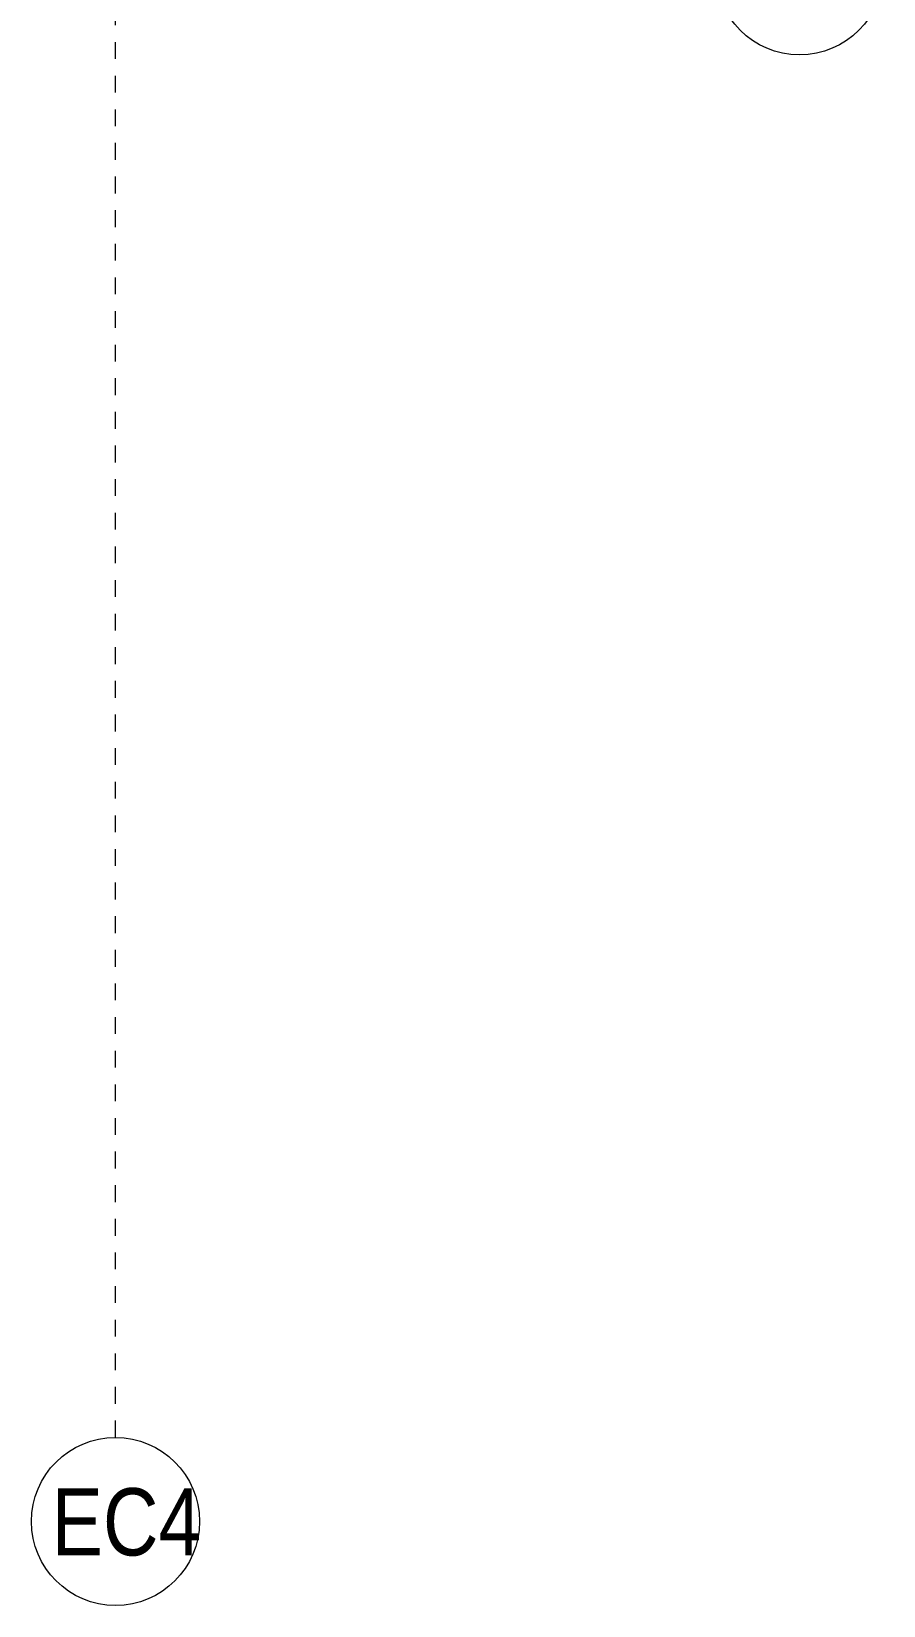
# Model space of a CAD drawing. Header units: metres. Extents: x 118 to 451, y -76 to 55.
# Drawn here: x 280.7 to 285.78, y -36.66 to -27.3 of the extents above; entities that cross this region are included whole.
import ezdxf

# ---------------------------------------------------------------- set-up
doc = ezdxf.new("R2010")
doc.units = ezdxf.units.M
doc.linetypes.add('Grid Line', pattern=[0.022225, 0.0127, -0.003175, 0.003175, -0.003175])
doc.layers.add('S-GRID', color=7, linetype='Continuous', lineweight=9)
doc.layers.add('S-GRID-IDEN', color=7, linetype='Continuous', lineweight=9)
doc.styles.add('Saira Condensed', font='SairaCondensed-Regular.ttf', dxfattribs={"height": 0.4})

# ---------------------------------------------------------------- blocks, each defined once
blk = doc.blocks.new('Grid - 5mm-1144975-Nivel Base-EC')
at = {"layer": 'S-GRID-IDEN', "color": 253, "true_color": 0xaaaaaa}
blk.add_circle((0, 0), 0.005, dxfattribs=at)

msp = doc.modelspace()

# ---------------------------------------------------------------- linework, layer by layer
at = {"layer": 'S-GRID', "color": 253, "linetype": 'Grid Line', "true_color": 0xaaaaaa}
msp.add_line((281.2044, -35.6599), (281.2044, -10.0504), dxfattribs=at)

# ---------------------------------------------------------------- block references
at = {"layer": 'S-GRID-IDEN', "color": 253, "true_color": 0xaaaaaa, "xscale": 99.99999999999994, "yscale": 99.99999999999994, "zscale": 99.99999999999994, "rotation": 90.00000000000001}
msp.add_blockref('Grid - 5mm-1144975-Nivel Base-EC', (285.2753, -26.936), dxfattribs=at)
at = {"layer": 'S-GRID-IDEN', "color": 253, "true_color": 0xaaaaaa, "xscale": 99.99999999999993, "yscale": 99.99999999999993, "zscale": 99.99999999999993}
msp.add_blockref('Grid - 5mm-1144975-Nivel Base-EC', (281.2044, -36.1599), dxfattribs=at)

# ---------------------------------------------------------------- texts
at = {"layer": 'S-GRID-IDEN', "color": 253, "true_color": 0xaaaaaa, "insert": (280.8241, -35.9622), "char_height": 0.4, "width": 0.913924, "attachment_point": 1, "style": 'Saira Condensed'}
msp.add_mtext('EC4', dxfattribs=at)

doc.saveas('drawing.dxf')
